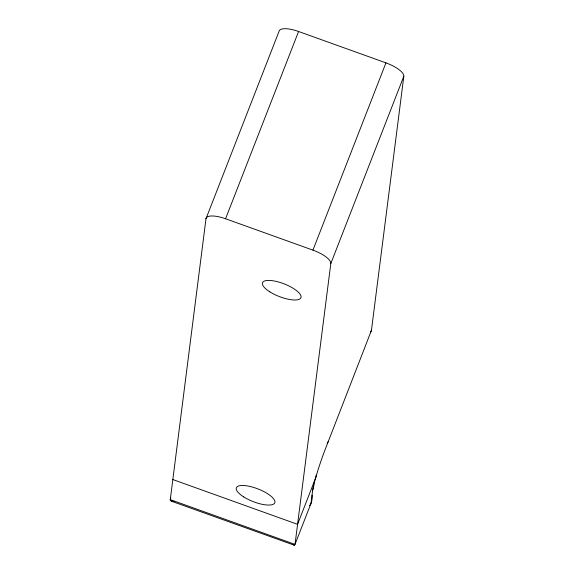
<?xml version="1.0" encoding="UTF-8"?>
<svg xmlns="http://www.w3.org/2000/svg" width="574" height="574" viewBox="0 0 574 574"><rect width="100%" height="100%" fill="white"/><g stroke="black" fill="none" stroke-linecap="round" stroke-linejoin="round"><path stroke-width="0.86" d="M205.987 218.723L170.22 500.141L171.317 501.167L294.512 545.278L295.014 544.396L330.811 263.545L403.823 76.277A19.954 6.565 21.3 0 0 385.95 62.867L298.58 31.498A19.954 6.565 21.3 0 0 279 31.462L205.987 218.723A19.954 6.565 21.3 0 1 225.568 218.759L312.938 250.135A19.954 6.565 21.3 0 1 330.811 263.545M313.892 483.121A19.954 18.777 7.3 0 1 312.687 490.06L310.979 503.434L295.014 544.396L170.191 499.581L170.83 497.938M312.694 490.053A39.771 3.078 -70.2 0 1 315.377 478.659L318.635 468.04A40.747 3.15 -70.2 0 1 323.593 453.568L371.435 330.38L403.823 76.277M225.568 218.759L298.58 31.498M312.938 250.135L385.95 62.867M174.223 501.461L171.317 501.167M172.745 479.52L297.569 524.335L315.37 478.666A19.954 12.98 15.9 0 0 316.166 475.143M294.082 545.25L292.919 544.417M371.435 330.38A19.954 6.565 21.3 0 1 370.474 331.966M328.084 441.571A19.954 6.565 21.3 0 1 327.123 443.15M309.357 505.421A19.954 6.565 21.3 0 0 310.979 503.434A19.954 18.777 7.3 0 0 312.098 495.147M243.728 496.926A20.621 6.78 21.3 0 0 274.774 502.817A20.621 6.78 21.3 0 0 248.255 486.085A20.621 6.78 21.3 0 0 243.728 496.926M269.866 291.857A20.621 6.78 21.3 0 0 300.912 297.748A20.621 6.78 21.3 0 0 274.394 281.016A20.621 6.78 21.3 0 0 269.866 291.857"/></g></svg>
